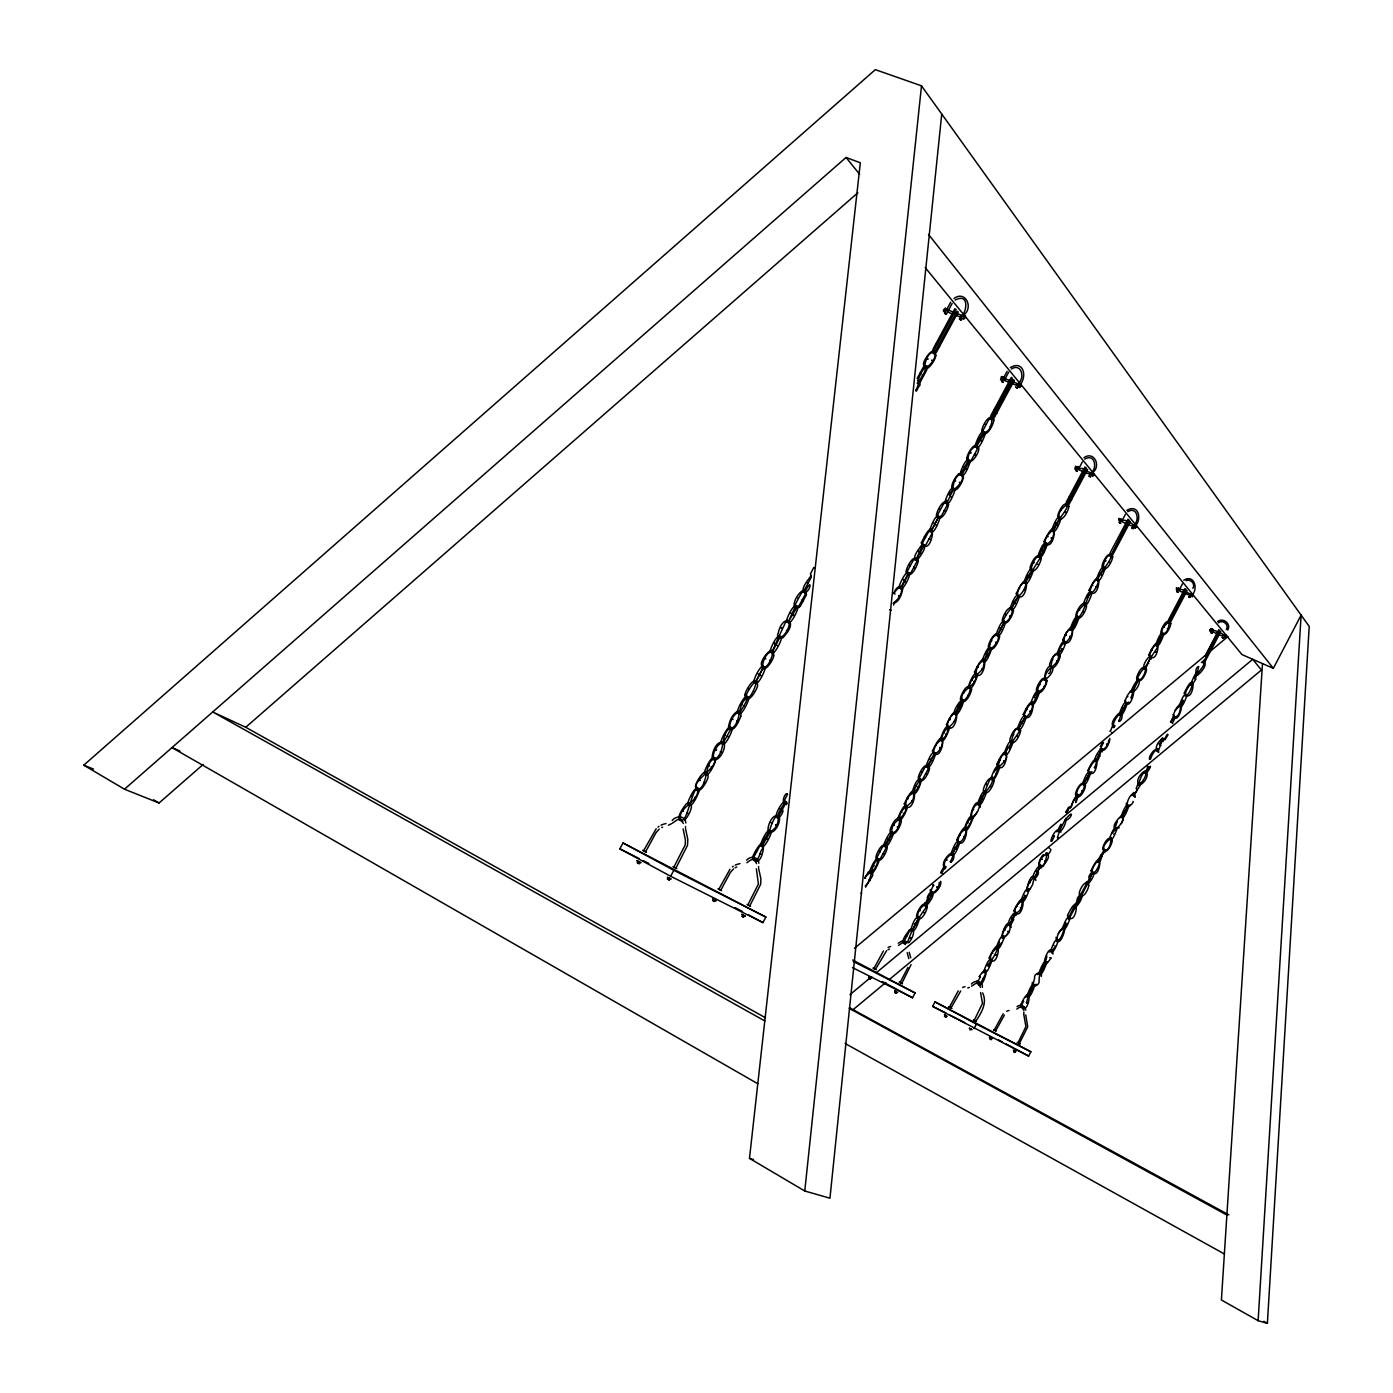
<?xml version="1.0" encoding="UTF-8"?>
<svg xmlns="http://www.w3.org/2000/svg" width="1393" height="1393" viewBox="0 0 1393 1393"><rect width="100%" height="100%" fill="white"/><g stroke="black" fill="none" stroke-linecap="round" stroke-linejoin="round"><path stroke-width="1.5" d="M1190.336 596.517L1191.799 593.731L1190.336 596.517C1199.321 590.736 1194.706 573.411 1183.771 580.202M980.48 987.376L977.694 982.169L980.167 976.963L979.296 976.493C994.428 954.344 980.306 998.642 976.998 980.846M982.378 987.324C983.058 980.881 974.787 979.61 971.426 984.05M1211.858 631.517L1211.179 630.698L1212.572 629.096L1212.554 630.176M1223.907 637.332L1225.3 634.651M758.593 867.473L758.628 866.533M685.513 827.512L685.548 826.519M1009.751 924.778C1012.694 937.698 993.279 942.8 1008.288 924.639C1017.952 915.114 1017.691 903.918 1010.134 924.238M1023.855 1012.015L1023.855 1014.487M203.204 764.426L159.028 803.012L124.482 789.204L83.789 765.175L875.326 69.65L921.504 85.826L1309.211 626.432L1267.386 1323.35L1258.123 1320.703L1301.114 615.131L1273.341 668.344L1241.964 654.588L925.213 267.578M1262.493 663.59L1221.4 1299.982L1258.123 1320.703M941.738 114.034L829.949 1198.206L804.771 1190.998L749.486 1158.349L860.334 162.772L846.039 157.479L124.482 789.204M804.771 1190.998L921.504 85.826M1157.844 752.046C1155.964 745.882 1150.653 757.479 1150.548 759.168M1158.819 752.203C1157.391 743.879 1148.407 755.737 1149.417 759.429M1050.914 841.268C1050.862 837.663 1057.513 824.586 1060.891 832.265M1051.941 841.163L1054.397 836.026L1053.508 835.591L1054.397 836.026M940.641 881.334C942.748 886.801 930.054 900.139 930.298 889.552M763.695 667.943C753.491 681.438 758.75 683.005 750.148 696.396M684.59 820.007C687.62 817.935 697.162 800.836 686.645 803.517C683.876 806.721 673.15 820.877 683.023 821.121M908.253 574.351L901.793 587.01M948.424 727.581C945.847 743.566 937.472 736.27 933.728 750.723C934.511 759.185 945.777 743.845 941.459 740.136C943.305 725.561 952.76 729.323 956.19 716.385C955.285 708.149 945.081 722.636 948.076 726.693M962.441 701.288C955.79 717.412 951.175 718.509 961.449 701.497C967.003 700.609 971.896 689.605 969.511 686.923C969.476 674.856 985.722 673.603 983.858 661.536C982.5 661.605 993.348 649.817 989.535 647.118C992.234 628.104 1006.582 634.529 991.903 648.198C986.592 646.474 986.436 661.362 981.995 661.257C975.152 666.968 976.423 672.802 975.884 676.685C976.284 687.028 957.775 690.197 962.615 700.888M1059.725 518.631L1053.857 530.228M990.911 960.456L988.838 966.533M1045.777 853.178C1045.429 859.481 1053.091 849.051 1050.165 848.912M1046.822 853.439C1044.75 876.719 1030.942 862.406 1047.745 853.038M1033.798 985.426L1028.121 996.395L1025.718 997.109M1101.793 749.922C1099.895 751.994 1098.293 765.68 1094.811 760.404C1094.097 756.73 1103.831 742.608 1102.246 751.837M1138.36 680.446C1132.509 688.682 1133.885 690.824 1130.89 697.91L1131.255 698.154M1144.611 771.339C1144.541 780.237 1157.043 756.207 1145.603 771.565M911.092 964.618L901.741 983.458M714.261 759.829C718.91 767.526 685.269 784.868 699.826 788.873C709.194 781.177 703.674 759.864 716.82 757.879C726.223 749.956 719.606 729.514 733.327 727.355C742.556 718.196 736.148 701.55 750.148 696.361M730.75 729.34L723.019 743.183M769.876 832.352L762.598 845.499M786.436 804.597C786.018 794.376 775.692 812.154 776.197 816.037C777.782 822.619 785.06 809.908 782.396 810.117M877.903 860.352C875.379 873.254 869.354 870.834 864.774 877.903L868.431 871.792L870.747 871.252L872.593 872.575L872.593 875.709L865.541 887.132M892.042 833.798L886.14 845.081L882.448 846.979L877.102 857.13L877.99 859.307L880.289 858.767L885.739 848.668L885.304 844.454L891.886 832.701M918.405 918.771L912.815 929.531L909.594 930.977L904.423 940.606L905.746 943.566M945.029 868.762L945.203 867.003L941.581 873.289L940.571 872.749L943.792 866.986L946.335 866.951M1064.513 643.096L1064.095 644.158M1064.914 820.198L1059.794 830.124L1056.625 831.778M1113.721 727.686C1110.604 720.999 1125.857 705.52 1118.701 721.069C1122.149 722.253 1124.081 711.736 1118.631 713.582C1115.601 716.35 1108.828 724.499 1114.296 727.338M1057.304 940.85L1056.939 941.772M1134.39 796.883L1133.728 794.672L1131.482 795.507M1135.278 797.249C1134.25 785.008 1121.783 808.689 1130.141 804.98M1172.871 714.539C1177.921 730.315 1188.212 689.605 1175.013 710.465M1226.328 629.532C1229.41 624.621 1222.688 619.223 1218.353 622.81M1227.738 630.019C1231.534 623.785 1222.984 617.082 1217.552 621.609M1032.37 982.378C1030.628 988.56 1040.101 985.965 1039.126 980.602C1038.516 972.662 1045.917 964.374 1046.857 955.946M1041.302 976.441C1043.044 970.259 1033.571 972.871 1034.546 978.217C1034.929 978.635 1030.924 987.846 1036.131 984.259M1055.981 937.367C1059.69 954.466 1072.053 911.475 1058.506 933.432M1052.237 953.543L1051.611 951.262L1049.364 952.063M1053.125 953.909C1049.782 937.019 1036.531 979.209 1050.949 958.071L1050.165 957.653L1050.949 958.071M1192.878 588.386C1195.664 584.033 1190.649 578.478 1186.018 580.689M1126.345 803.239C1125.701 811.98 1134.668 801.759 1133.049 801.358M1124.708 700.383C1129.827 716.89 1140.763 674.282 1127.059 696.082M1011.161 927.477C1007.766 909.855 993.766 953.926 1008.88 931.813L1008.062 931.377L1008.88 931.813M1035.904 880.463C1031.499 862.58 1019.972 908.166 1032.735 884.346C1032.613 879.087 1049.103 849.051 1035.417 876.441C1032.648 876.737 1022.358 891.485 1030.489 888.612M980.359 807.191C975.448 788.699 962.963 836.009 977.503 811.579M962.842 318.579L961.727 318.718L961.605 317.082L963.677 315.131C973.811 307.522 965.384 289.953 953.979 298.502M919.711 385.252L920.111 382.535L917.639 380.498M935.835 355.424C935.904 342.347 922.358 360.508 923.576 364.705C925.527 376.667 936.601 357.688 935.748 355.563M740.78 716.281L740.867 712.694L738.812 711.248M773.672 655.424C774.09 641.825 760.212 660.038 761.396 664.583C762.894 677.015 774.682 658.105 773.637 655.494M806.355 594.968C806.042 578.67 784.625 610.796 799.216 607.348M893.627 605.102L894.323 602.211M946.822 500.296C944.698 510.639 952.62 487.95 954.849 488.908C972.366 474.195 954.64 466.916 953.056 488.142M924.691 902.699C923.037 912.537 934.25 896.883 932.944 893.749C932.927 886.906 925.178 898.502 927.877 898.433M992.547 777.137C993.94 786.784 982.048 792.704 979 802.768C977.712 812.206 989.047 779.453 990.162 779.366C999.948 777.921 996.152 759.69 1003.883 754.083C1013.791 757.496 993.644 769.685 994.149 772.175M1032.352 702.055C1029.131 710.064 1040.867 692.095 1037.663 689.256C1044.68 667.386 1051.837 686.679 1038.168 691.642M1085.06 602.594C1084.712 605.467 1072.175 613.564 1078.809 617.291C1085.565 609.455 1085.234 601.027 1090.841 592.234C1088.02 591.833 1095.629 574.508 1098.45 581.961C1097.318 585.164 1093.453 593.749 1090.771 592.408C1089.744 594.776 1085.373 598.189 1087.463 598.085M985.269 970.085L984.851 972.157L982.431 972.68M1002.838 938.325L1003.674 936.409L1002.229 937.872M1016.176 915.288C1017.987 905.137 1003.831 924.517 1010.169 925.614M1027.581 891.346L1028.434 889.396L1027.007 890.823M1040.884 868.379C1042.573 859.22 1032.3 873.707 1033.432 876.615C1033.327 882.988 1040.397 872.192 1037.977 872.314M1071.617 806.181C1074.299 792.513 1081.281 799.408 1084.381 786.14C1082.257 779.714 1074.717 792.251 1077.05 795.682C1071.548 818.84 1086.07 773.045 1070.329 807.888M1150.966 659.307C1153.125 648.859 1139.126 667.647 1145.116 669.319M1052.133 949.556L1051.698 951.541L1055.406 946.213M1074.804 904.161C1073.15 912.868 1082.883 898.938 1081.839 896.239C1082.187 890.266 1074.891 900.278 1077.694 900.4M1068.71 919.328C1076.597 904.928 1084.677 890.319 1092.286 873.219C1085.791 885.756 1074.282 904.98 1068.222 918.875M1086.557 881.734C1084.886 890.458 1094.602 876.597 1093.575 873.864C1093.958 867.874 1086.627 877.851 1089.465 877.99M1110.935 837.472C1111.301 857.809 1094.184 850.305 1111.353 838.046M1104.823 852.673L1104.719 849.417L1098.293 859.359L1098.154 862.511L1100.226 861.379L1101.933 856.399M1115.601 829.915L1116.507 827.999L1112.467 833.031M1133.414 792.425L1133.484 795.716L1139.857 785.878L1140.031 782.674L1137.994 783.754L1136.148 788.717M1134.32 792.878C1131.273 798.851 1138.986 788.682 1136.827 789.465M1138.952 785.426C1152.237 771.513 1143.27 764.809 1138.569 784.764M1145.777 771.095C1148.232 769.876 1146.857 764.861 1148.111 766.585M1157.635 748.441L1156.695 750.427L1157.966 749.155M1163.103 741.529L1163.294 738.307M1173.811 718.962C1177.329 710.622 1166.22 731.081 1172.906 717.186C1178.861 713.512 1170.834 724.848 1172.575 723.472M1192.443 682.065C1179.035 696.5 1188.386 702.089 1192.739 682.866M1204.022 660.003L1203.622 662.302L1201.375 662.371M1197.858 675.292C1199.843 660.212 1182.97 699.686 1195.734 679.331C1194.097 674.421 1207.139 665.123 1203.256 662.041M814.348 567.735L814.87 568.048M950.67 302.246L944.663 313.373L945.429 313.93L946.3 314.278L952.15 303.448M946.3 314.278L944.785 313.146M783.998 636.322C799.652 620.007 782.657 612.345 778.147 633.397C775.553 637.454 782.204 640.519 784.015 636.288M799.129 607.418L800.383 606.025M927.895 359.028L926.902 358.314L927.895 359.028M1066.846 923.559C1064.252 931.412 1058.105 927.477 1056.887 939.439M1160.996 739.84C1152.533 746.265 1157.357 758.297 1160.23 745.255C1163.555 738.464 1163.66 736.914 1159.446 744.297M1183.284 700.905C1179.105 700.836 1182.378 717.935 1174.09 716.838C1171.792 708.671 1184.694 704.928 1182.97 700.122M1219.868 631.133L1203.517 662.006M1220.773 631.586L1204.858 661.867L1203.117 662.946L1202.472 661.762M1026.502 1002.768L1027.285 1003.169L1026.502 1002.751C1027.581 997.771 1031.638 986.644 1033.815 985.077M1161.362 739.23L1165.018 739.822L1168.065 734.72L1167.195 734.32L1164.496 739.021L1162.041 738.273M1121.365 823.629C1131.203 800.853 1102.89 833.554 1119.293 827.738M1018.022 1042.835L1025.91 1026.554L1023.925 1015.305M1028.626 1056.068L1030.872 1051.767L934.999 1001.88L932.631 1006.39L1028.626 1056.068L1006.042 1043.932M1071.113 806.408L1068.448 807.383L1065.802 812.241C1068.448 813.965 1067.682 806.808 1070.851 807.435M1100.296 746.735L1102.56 742.452L1103.448 742.869C1096.134 754.048 1108.793 749.242 1108.706 740.066M1127.86 696.535C1124.151 697.719 1125.056 705.833 1128.678 702.124M1057.479 837.506L1058.297 837.942L1057.479 837.506C1058.645 833.937 1063.782 817.169 1058.105 829.775C1059.411 836.531 1067.682 822.288 1065.61 818.318M1109.908 731.099C1110.883 733.571 1111.684 722.601 1115.044 725.927M1184.955 588.595L1168.553 619.746L1168.605 623.35L1170.747 621.713L1187.132 590.615M987.254 965.628C993.261 958.941 998.398 949.399 999.321 941.807M1024.76 895.107C1026.937 899.181 1011.475 905.729 1015.776 912.955C1025.004 910.465 1019.572 897.945 1025.979 895.978M1185.878 589.135L1169.511 620.233C1168.866 623.298 1159.046 628.017 1162.789 633.763C1169.127 633.432 1168.762 622.758 1169.841 621.174L1186.192 590.127M1001.236 942.974C1000.209 947.571 987.602 951.628 991.102 960.212M1145.83 668.762C1148.877 659.289 1151.819 656.382 1157.426 647.501C1156.033 639.648 1147.936 655.441 1150.305 656.556C1148.058 666.794 1141.494 668.379 1137.663 678.043C1140.101 685.077 1148.058 668.971 1144.471 668.483M1013.738 919.484L1010.552 925.352M1064.618 820.198C1070.573 821.278 1075.884 806.564 1065.541 819.38M1094.602 767.752C1102.681 747.675 1080.602 776.754 1092.025 771.757M974.02 1028.643L976.406 1024.099L1030.872 1051.767M995.664 1030.837L1004.388 1015.114M1211.161 631.778L1212.572 629.096M1194.428 677.886C1195.838 676.371 1198.067 671.043 1198.694 666.516C1195.577 666.759 1194.132 675.379 1199.164 673.846C1202.055 671.234 1208.515 663.399 1203.204 660.787M1023.559 1001.219L1022.723 1000.766L1023.576 1001.219L1021.208 1006.199L1023.907 1010.447M1117.343 821.591C1109.211 839.979 1131.186 814.174 1119.798 817.761M1219.624 630.245L1205.363 655.65L1218.753 629.723M852.446 967.578L912.537 997.754L915.079 992.93L852.725 959.986M949.451 1007.174L958.245 990.858M950.984 1007.992L960.7 990.998M1177.085 590.824L1178.565 588.02L1177.085 589.674L1177.834 590.562M1182.448 583.911L1178.878 590.702L1183.789 592.826L1184.538 591.416C1181.978 586.958 1177.294 591.99 1179.61 589.309M1043.461 854.658C1040.71 856.347 1034.895 869.006 1042.748 866.725C1044.506 863.416 1052.081 856.033 1046.491 853.125M919.78 385.112C910.604 399.965 921.052 382.5 917.917 380.376C921.365 371.705 923.402 367.264 928.887 365.715C942.939 352.029 928.8 345.029 924.969 364.426C927.407 369.162 922.566 375.553 918.614 381.821M873.881 968.535L883.423 951.001M1119.624 521.766L1121.208 518.771L1119.589 520.494L1120.46 521.522M1125.387 514.33L1121.522 521.609L1126.763 523.82L1127.546 522.323C1124.708 517.517 1119.868 523.054 1122.323 520.111M933.71 885.373L932.77 884.886L933.641 885.356C925.84 897.475 939.143 892.582 939.3 882.396M1127.964 519.223L1110.256 552.621L1110.378 556.556L1112.728 554.849L1130.402 521.504M1034.755 697.51C1032.753 697.684 1036.88 693.61 1038.412 691.607M1128.957 519.798L1110.918 555.807L1129.375 520.999M1009.594 748.737C1011.005 748.233 1013.303 721.8 1019.415 731.116C1019.798 731.447 998.973 760.143 1006.477 752.864M1048.546 673.515C1053.004 673.603 1048.685 652.655 1058.541 654.623C1059.237 667.421 1044.889 666.202 1045.081 679.488M1061.71 648.685C1063.921 648.685 1059.098 651.384 1058.697 654.083M907.574 942.277C912.363 928.609 917.256 919.363 925.892 907.696C922.427 900.226 941.964 879.836 925.892 904.649M945.481 868.518C939.857 865.192 946.648 855.354 951.106 853.317C956.347 852.916 953.247 862.911 950.322 861.745C959.324 845.969 939.979 859.916 945.325 867.247M908.48 942.835C911.283 941.076 917.883 927.372 909.437 929.688C907.54 933.327 899.356 941.146 905.241 944.471M1134.511 527.459L1133.693 527.703C1142.521 521.121 1139.474 503.03 1126.815 510.36M900.087 982.57L907.957 967.456M916.751 390.719L915.758 390.023M1076.319 469.702L1077.99 466.568L1076.267 468.361L1077.207 469.493M1082.378 461.901L1078.304 469.545L1083.771 471.809M1084.99 466.916L1066.307 502.002L1066.481 506.216L1068.988 504.44L1087.637 469.424M1086.035 467.543L1067.386 502.542C1066.794 506.39 1056.695 510.256 1059.446 517.621M1086.557 468.884L1067.943 503.831C1067.055 511.353 1056.469 520.512 1053.004 530.176C1051.576 530.855 1043.026 538.377 1045.603 543.583C1050.688 545.168 1055.459 533.345 1053.108 530.994M1084.764 472.227L1089.866 474.351C1098.067 469.476 1095.211 452.795 1084.816 459.115M786.941 802.385L784.398 800.557L787.498 794.219L786.453 793.679C783.388 795.699 781.003 804.928 787.237 803.587M895.09 601.689C906.425 591.52 900.905 581.073 893.993 593.557C894.114 590.04 900.122 582.901 902.803 588.421C901.915 593.679 899.251 602.438 893.192 603.361M1011.388 377.329L990.998 415.288L990.266 418.248L991.276 419.955L994.062 418.109L1014.4 380.237M949.591 495.142C946.84 495.612 953.665 489.657 953.387 488.508M1012.519 378.008L992.164 415.88C992.286 419.815 991.398 432.422 983.771 432.422C980.55 435.225 976.545 444.593 976.458 446.613C971.391 446.648 966.864 456.033 968.501 460.369M1013.233 379.645L992.93 417.447L988.717 419.693L983.04 430.402L983.632 434.651L976.458 446.613L977.259 449.26L971.443 459.951L967.491 461.832L961.692 472.68L961.658 475.222L968.292 463.294L968.605 460.178M1017.151 385.269L1016.611 384.607C1026.171 379.54 1021.539 362.163 1011.422 369.058M1018.858 386.732L1017.848 386.923C1027.999 379.523 1024.552 358.976 1010.36 367.63M747.902 904.841L758.419 884.033L756.347 868.779M749.817 905.85L760.648 884.346L760.891 878.774L758.61 868.431M762.911 922.601L765.871 917.082L623.002 842.957L619.833 848.825L670.642 876.249L762.911 922.601L748.111 914.609M718.84 889.222L729.949 869.284M720.756 890.249L730.437 872.331L733.589 868.814M1003.169 380.393L1002.159 380.585L1007.122 371.322M1008.724 372.105L1004.283 380.376L1010.117 382.727M643.566 850.74L656.225 828.713M645.603 851.802L655.946 832.788L659.237 829.079M813.791 567.473L810.43 573.916L811.283 577.207L804.701 589.483L805.241 594.445L798.938 605.938L795.699 606.564L794.602 608.062L788.212 622.009L796.117 608.706L795.368 604.249L801.515 592.774L804.771 591.694M917.169 378.443L923.489 366.864L926.484 365.906L926.798 369.894L920.564 381.525L917.134 383.179M954.919 308.619L933.223 348.755L932.474 351.924L933.589 353.787L936.584 351.889L958.245 311.84M956.12 309.333L934.459 349.382L934.094 352.464M811.231 575.413C808.689 579.61 799.321 589.082 804.806 592.965C811.126 590.528 812.223 576.911 805.415 591.224M957.008 311.196L935.051 351.715M740.815 716.228C739.613 719.119 733.728 735.069 728.487 727.233C729.253 721.435 732.265 713.669 737.907 711.231M800.348 606.077L806.39 594.881M959.481 318.962L960.996 320.077L959.481 318.962C967.282 313.233 969.946 292.234 955.128 300.052M673.899 867.021L685.182 844.994L685.426 840.083L683.127 828.905M670.642 876.249L673.846 870.329L765.871 917.082M675.936 868.118L687.498 845.325L687.811 839.422L685.513 828.504M1185.095 696.082L1185.861 694.794M1056.434 941.355C1063.486 938.342 1063.782 927.163 1065.471 922.619M1096.831 759.829L1095.455 761.17L1101.759 749.19M985.913 970.468L984.451 971.948L985.408 974.247L980.62 983.214L975.744 983.423L971.617 986.174M1113.077 727.39L1114.557 726.31M1120.999 713.878L1126.641 702.89L1119.885 714.766L1120.703 714.261M1046.143 678.043L1044.959 679.279M1130.071 692.321L1132.666 691.886L1138.342 679.819M1037.541 974.56C1043.044 974.334 1042.73 962.319 1047.936 961.71M1024.29 1006.826L1019.345 1007.383L1016.768 1009.107M712.833 759.272C719.241 762.876 726.78 747.24 723.855 742.504C716.681 739.631 711.562 752.708 712.311 758.576M984.903 424.343L985.53 424.447M1161.292 739.335L1162.58 738.255M955.72 481.055L955.198 480.829M1011.945 608.671C1015.567 594.515 1022.27 597.545 1026.136 583.911C1021.278 578.913 1015.305 595.595 1018.318 595.751C1012.937 608.619 1009.35 608.079 1003.465 619.955C1005.972 627.425 1014.696 611.388 1011.51 609.089M998.032 634.79L1004.231 621.835M916.629 559.15L923.141 547.257L922.723 542.521L928.574 531.778L931.081 531.099L931.83 533.832L925.979 544.576L921.974 546.544L916.089 559.568M739.927 712.345C745.116 703.587 748.459 699.686 746.456 694.567C753.038 680.167 757.2 683.667 762.615 667.63C769.545 668.065 773.167 653.108 772.418 652.133C765.906 650.601 760.804 665.784 763.59 667.212M893.993 593.557L895.055 594.027M1003.152 1013.791L994.202 1030.071M958.645 474.055C968.727 471.13 960.299 487.15 956.503 489.465C946.439 492.217 954.971 476.354 958.68 474.02M683.266 819.537C687.672 817.865 694.097 782.866 697.736 790.388C698.398 803.709 671.443 809.437 683.406 823.472M778.112 816.629C795.368 788.212 778.06 809.664 777.694 816.855M907.296 942.695L902.107 942.939L898.468 945.429M764.792 1020.93L212.729 711.962L245.743 727.285L857.862 192.774M886.662 950.618L875.448 969.354M854.466 948.337L1227.947 636.531M849.956 994.689L871.67 976.597M876.685 972.436L1252.725 659.307L1261.414 670.033L889.152 979.679M852.429 1010.238L885.809 982.465M917.099 560.456C919.241 557.513 929.323 544.959 922.218 544.263C920.076 547.78 910.482 558.314 916.629 560.683M772.297 652.011L780.045 637.089M1016.994 1006.634C1020.024 1003.709 1025.614 1005.903 1025.753 1010.151M746.631 860.195C750.148 855.563 758.732 856.608 758.837 863.225M898.189 943.165L902.768 940.623L907.087 941.842M658.001 827.094L658.959 826.38M732.387 866.916L733.293 866.254M672.192 820.477C675.988 815.497 685.548 815.271 685.809 823.019M746.892 862.755C748.929 861.414 750.862 858.976 753.596 859.76C759.481 862.371 759.551 850.723 762.807 848.529C760.7 843.496 764.6 839.317 768.553 832.248C783.58 828.086 778.879 799.704 769.458 830.89M672.331 823.211L677.607 819.554L682.17 819.955M925.544 904.997C923.037 904.092 914.905 913.825 918.666 918.004M877.973 859.324C869.424 865.523 873.481 878.199 865.245 886M1137.942 678.948C1121.086 703.273 1142.991 688.229 1138.743 678.826M905.868 805.938C905.102 791.868 918.718 794.881 920.059 781.421C921.94 774.63 912.659 791.712 913.303 793C916.298 805.676 900.191 805.258 899.704 817.343C899.808 820.808 899.251 832.056 892.129 832.735M1064.043 641.372C1064.13 625.422 1080.62 626.38 1066.968 641.407C1061.553 641.703 1057.653 653.247 1058.558 654.466M961.779 699.599C958.959 702.264 950.218 714.226 956.591 714.679C960.491 711.51 965.036 700.279 962.702 699.46M1083.893 457.74C1093.905 450.496 1101.497 465.906 1092.669 472.662L1090.998 475.814M671.391 823.768L668.448 825.231M1127.703 511.684C1137.611 505.746 1140.432 521.609 1132.613 526.293L1127.721 524.238M735.121 867.769L736.758 866.968M888.02 949.713L889.483 949.033M661.727 827.512L662.598 827.111M969.354 987.358L967.787 987.968M1176.476 589.988L1176.458 587.689L1177.207 588.595M665.105 823.803L666.028 823.524M739.126 863.852L739.996 863.59M1133.397 524.795C1132.37 528.365 1134.128 521.922 1128.522 522.741M1119.014 520.912L1118.945 518.388L1119.798 519.432M1118.701 721.069L1119.606 721.487M1075.709 468.866L1074.821 469.093L1075.605 466.167L1076.545 467.299M1079.14 467.978C1076.458 471.008 1082.431 465.993 1084.607 470.242M1102.56 742.452L1103.448 742.869M1144.524 771.322C1140.467 772.906 1134.006 783.197 1140.414 784.694C1144.384 782.953 1150.409 774.09 1145.22 771.339M1094.236 767.526L1094.776 767.717M1005.189 378.67L1004.283 380.376L1005.189 378.67L1011.039 381.02M1001.567 379.749L1000.54 379.923L1001.358 376.719L1002.368 376.545L1002.472 378.06M722.149 743.479L723.106 743.34M961.466 315.306L960.491 317.099L961.466 315.306L955.737 313.059M944.715 311.423L943.601 311.562L943.461 309.925L945.534 307.975M947.519 311.98L948.494 310.186L947.519 311.98L952.115 313.791M947.223 308.637L945.133 310.587L945.29 312.224M973.707 809.786L973.376 809.542M1065.802 812.241L1066.69 812.676M1042.086 859.411L1041.18 858.976L1042.086 859.411M950.252 861.727L951.21 862.215M921.348 373.672L920.111 372.993L921.086 373.394M923.507 376.075L922.288 375.413L923.263 375.814M994.132 410.204L994.567 410.709M864.722 877.903L865.715 878.408M979.836 438.83L978.687 438.203L979.61 438.586M981.769 440.989L980.62 440.345L981.543 440.745M963.573 466.324L964.722 466.968L963.573 466.324M950.775 496.639L951.227 497.109M1056.086 523.768L1055.023 523.193L1055.894 523.559M1057.722 525.596L1056.66 525.004L1057.531 525.387M762.371 845.743L759.638 846.213L753.439 857.757L756.556 863.643M933.606 522.845L934.059 523.315M935.626 524.848L936.2 525.161M1099.913 572.871L1100.244 573.254M1102.055 574.978L1101.062 574.438L1101.88 574.804M1027.634 575.326L1028.017 575.709M1171.095 615.602L1171.391 615.95M938.656 516.977L941.494 515.828L947.205 505.05L946.247 502.873L943.74 503.552L937.907 514.278L938.656 516.977L931.046 531.377L938.534 516.82M1159.585 639.074L1159.429 638.899M1160.247 640.084L1160.543 640.397M908.253 573.568L911.092 572.436L916.838 561.605L915.88 559.394L913.373 560.056L907.522 570.834L908.253 573.568L900.627 587.794M1205.241 655.494L1206.129 655.981M1015.445 603.117L1015.845 603.5M1073.637 622.41L1073.986 622.775M1075.17 623.977L1075.518 624.343M905.241 581.421L905.711 581.856M749.486 1158.349L753.509 1159.551M1147.797 663.033L1148.737 663.538M779.993 636.862C785.356 638.064 794.219 618.388 785.548 622.41C779.888 634.111 777.294 640.205 771.844 652.29M722.758 743.392C717.987 741.703 710.935 755.563 714.209 758.523M807.069 582.796L807.679 583.127M1170.486 721.748L1171.374 722.236M1122.445 708.01L1122.741 708.323M1123.785 709.333L1124.255 709.577M739.23 712.92C734.703 711.144 727.355 725.144 730.716 727.999M1036.357 698.955L1035.347 698.398L1036.183 698.781M1159.168 744.019L1159.742 744.402M971.861 680.028L972.262 680.376M1160.09 745.116L1160.978 745.603M1111.597 732.492L1112.049 732.753M1020.825 722.044L1021.33 722.323M1097.98 754.449L1098.311 754.745M1099.06 755.581L1100 756.103M957.844 706.338L958.384 706.617M959.673 707.836L960.09 708.184M777.416 645.621L776.789 645.29M1007.557 747.066L1008.079 747.344M1087.132 778.948L1087.463 779.209M943.81 732.683L944.228 733.014M945.655 734.146L946.195 734.424M1124.168 810.726L1124.464 810.97M1125.457 811.823L1125.753 812.067M758.506 674.108L757.879 673.777M760.456 675.501L761.083 675.831M948.494 310.186L954.605 312.607M995.96 773.446L996.465 773.724M954.78 314.853L960.491 317.099M931.621 760.508L932.056 760.822M1113.773 834.094L1114.226 834.337M1012.119 381.456L1017.569 383.667M1011.196 383.162L1016.646 385.356M83.789 765.175L93.505 769.093M980.968 797.249L981.473 797.527M982.657 798.52L983.179 798.798M990.214 426.397L990.04 426.606M1085.6 470.66L1090.702 472.784L1089.866 474.351M741.424 704.196L742.382 704.666M744.036 705.868L744.663 706.199M1100.453 855.25L1101.201 855.615M915.636 785.548L916.089 785.861M917.552 786.906L918.091 787.202M1048.825 847.815L1049.155 848.058M1061.205 510.378L1061.013 510.534M967.63 822.427L968.013 822.706M969.354 823.646L969.754 823.925M1109.577 562.354L1109.385 562.476M1090.353 878.757L1090.667 878.983M940.188 508.828L940.049 509.002M179.941 751.053L172.001 747.606L757.792 1083.719M1218.318 632.405C1212.694 628.156 1210.621 632.352 1217.621 633.728M1219.188 632.77C1225.788 633.972 1223.698 638.186 1218.492 634.111M901.201 811.927L901.967 812.363M1036.479 871.252L1036.949 871.496M724.969 734.633L725.579 734.964M903.465 813.373L903.9 813.669M979.296 976.493L980.167 976.963M1078.617 901.132L1078.931 901.358M954.257 847.623L954.658 847.902M956.016 848.807L956.416 849.086M1052.864 659.586L1052.69 659.673M887.376 838.621L887.829 838.917M889.343 839.892L889.796 840.171M1067.177 923.768L1066.568 923.42M982.204 668.797L982.065 668.884M849.451 1007.679L1228.8 1214.87M798.05 597.876L797.98 598.015M942.643 874.02L943.061 874.282M711.092 766.812L711.719 767.16M1044.419 680.289C1062.807 667.282 1045.499 656.382 1044.419 680.289L1043.949 679.558M780.045 808.689L780.585 809.002M1011.718 918.248L1012.38 918.614M786.523 630.385L786.453 630.507M1053.683 945.116L1053.996 945.325M873.202 865.245L873.968 865.662M875.187 866.446L875.657 866.725M935.852 745.673L935.73 745.708M929.27 899.286L929.671 899.53M1041.86 967.647L1042.19 967.839M1043.27 968.501L1043.601 968.692M692.478 796.204L691.851 795.873M694.567 797.388L695.194 797.719M764.513 837.593L765.105 837.907M766.899 838.969L767.491 839.283M861.013 893.07L861.553 893.348M914.017 923.542L914.452 923.768M915.845 924.586L916.368 924.865M619.833 848.825L639.213 858.576M643.096 860.543L648.912 863.468M932.631 1006.39L945.812 1013.024M949.573 1014.922L964.635 1022.514M986.888 965.419L987.55 965.767M853.23 961.483L915.079 992.93M786.488 793.679L787.48 794.219M1030.019 990.197L1030.35 990.388M1031.464 991.032L1031.795 991.224M742.748 916.594C739.7 915.009 745.864 918.231 742.817 916.664M667.439 879L669.476 880.097L667.439 879.018M990.702 1038.064L989.343 1037.35L991.607 1038.569M990.928 1038.203L992.06 1038.795M1014.504 1050.862C1010.221 1048.598 1019.049 1053.282 1014.766 1051.019M945.708 1015.497L944.384 1014.818L946.108 1015.758M946.021 1015.689L947.24 1016.315M970.503 1028.852C965.993 1026.484 975.257 1031.377 970.747 1028.992M969.946 1029.932L970.172 1030.089M756.469 851.959L755.459 851.419L756.486 851.959M1018.823 1043.253L1020.181 1043.984L1017.221 1042.382M974.682 1020.669L973.359 1019.989L975.117 1020.93M975.013 1020.877L976.214 1021.504M902.49 983.858L899.234 982.117L901.045 983.092M719.763 889.692L718.004 888.769L721.591 890.702M644.559 851.28L646.456 852.272L642.678 850.27M676.806 868.588L673.028 866.55L674.909 867.595M994.654 1030.28C990.632 1028.173 999.251 1032.735 994.985 1030.489M874.821 969.04L873.045 968.083L876.127 969.702M934.999 1001.88L976.406 1024.099M747.083 904.423L750.583 906.251M998.52 1039.892L1002.281 1041.912M882.309 981.49L912.537 997.754M623.002 842.957L673.846 870.329M895.455 991.294L896.343 991.781L894.619 990.841L897.701 992.478M870.207 977.712C864.879 974.839 876.058 980.811 869.197 977.137M735.156 907.627L742.556 911.614M669.215 878.095L671.113 879.122L667.317 877.137M1014.261 601.706L1013.39 601.323L1014.261 601.706M849.295 1008.41L1226.885 1215.044M845.098 1043.479L1224.377 1253.979M245.743 727.285L765.558 1017.83M1263.747 1321.313L1267.386 1323.35M911.997 800.644L911.875 800.662M753.7 691.085L753.665 691.172M1019.363 1043.531L1027.703 1026.833L1025.753 1014.992M153.526 799.774L159.028 803.012M974.177 1020.425L982.483 1003.413L980.585 992.53M975.605 1021.173L975.727 1021.243C981.438 1013.042 987.533 1002.716 982.605 992.861M954.205 721.382L954.083 721.435M963.886 693.035L963.764 693.105M1090.858 765.871L1090.684 765.906M968.222 695.055L968.083 695.142M1004.37 622.009L997.388 635.121M1043.845 686.401L1043.67 686.47M1115.305 719.45L1115.131 719.502M991.833 640.588L991.677 640.693M1139.491 673.254L1139.683 673.185M1024.012 590.301L1023.855 590.406M1019.659 588.351L1019.502 588.473M1037.889 564.235L1037.733 564.357M768.57 831.882C774.647 835.417 781.786 820.529 778.948 816.037C772.175 813.199 767.282 825.666 768.065 831.221M791.346 613.355L790.667 613.129M1061.779 824.795L1060.839 824.29M1195.594 679.192L1194.846 678.844M906.251 806.234C905.816 820.355 891.224 818.596 891.746 832.457M846.039 157.479L859.568 174.177M928.522 234.459L1273.341 668.344M1100.087 748.79C1104.788 754.64 1109.925 742.434 1109.838 738.36M908.828 958.645L907.174 952.673M910.761 957.827L909.176 952.203M1002.159 380.585L1002.96 377.364L1003.97 377.19L1004.074 378.704M1019.763 385.043L1019.676 383.51L1018.666 383.702L1017.848 386.923M1077.99 466.568L1078.043 467.926M1135.312 525.962L1134.459 524.935L1133.693 527.703M1178.565 588.02L1178.565 589.169M962.58 987.515A12.119 11.144 -63.6 0 1 965.053 986.697M1006.704 1011.266A11.579 10.744 -64.4 0 1 1009.089 1010.482M888.055 947.414A13.025 11.806 -62.5 0 1 890.702 946.509M660.979 825.196A15.828 13.669 -60.5 0 1 664.113 824.064M735.191 865.157A14.905 13.094 -61 0 1 738.186 864.095M919.659 917.917C918.579 921.783 914.957 934.111 910.639 930.454C911.701 926.589 915.358 914.226 919.659 917.917M921.539 779.906C920.512 783.998 916.524 797.075 912.084 792.878C913.111 788.804 917.116 775.675 921.539 779.906M1189.309 594.619L1190.04 593.801L1185.443 591.816L1184.694 593.209L1189.309 595.194L1190.04 593.801L1189.309 594.619M1191.694 595.96L1192.425 596.848L1193.157 594.306L1191.694 595.96M926.188 765.854C929.427 772.053 934.529 757.217 935.608 754.083C932.37 747.849 927.25 762.702 926.188 765.854M927.39 765.993L928.104 769.145L922.671 779.192L920.355 779.749L919.467 777.625L924.778 767.526L928.435 765.68L934.738 753.213L927.39 765.993M929.758 530.211C932.979 537.559 938.952 521.47 939.927 517.952C936.584 510.639 930.872 526.606 929.758 530.211M940.24 739.439C943.444 745.708 948.563 730.872 949.643 727.738C946.456 721.452 941.302 736.305 940.24 739.439M944.942 501.95C948.093 509.368 954.101 493.296 955.058 489.779C951.941 482.309 945.882 498.433 944.942 501.95M1209.873 630.124L1209.873 631.203L1211.266 628.539L1209.873 630.124M950.879 854.031C954.013 859.707 958.697 845.621 959.794 842.678C956.678 836.984 951.976 851.106 950.879 854.031M1213.582 630.332L1212.885 631.673L1213.582 630.332M952.028 854.17L958.993 841.929L952.028 854.17M960.09 473.759C963.172 481.247 969.232 465.175 970.172 461.64C967.108 454.118 961.013 470.225 960.09 473.759M1222.915 635.504L1223.611 634.703L1222.915 635.504M1225.231 636.827L1225.213 637.89L1226.624 635.225L1225.231 636.827M964.235 828.818C967.317 834.546 972.035 820.46 973.132 817.534C970.068 811.771 965.314 825.892 964.235 828.818M965.384 828.974C968.031 830.716 961.623 845.29 958.018 841.389C959.028 827.529 970.016 831.586 971.879 817.883C970.085 815.776 974.351 800.679 979.558 805.346C977.346 819.032 967.508 814.87 965.384 828.974M968.292 686.784C971.374 693.174 976.597 678.321 977.625 675.187C974.578 668.762 969.319 683.65 968.292 686.784M975.204 445.621C978.217 453.178 984.329 437.106 985.251 433.571C982.257 425.979 976.11 442.086 975.204 445.621M977.573 803.657C980.602 809.455 985.356 795.351 986.436 792.425C983.423 786.61 978.652 800.731 977.573 803.657M982.291 660.526C985.286 666.968 990.562 652.133 991.572 648.999C988.595 642.521 983.284 657.392 982.291 660.526M983.719 971.356C986.697 976.371 990.858 963.26 991.99 960.595C989.047 955.563 984.851 968.692 983.719 971.356M990.893 778.548C993.871 784.381 998.659 770.294 999.721 767.351C996.761 761.483 991.938 775.605 990.893 778.548M996.239 634.32C999.199 640.832 1004.492 625.979 1005.502 622.845C1002.438 616.403 997.371 631.099 996.239 634.32M996.152 947.762C999.077 952.812 1003.273 939.7 1004.388 937.036C1001.497 931.952 997.266 945.081 996.152 947.762M1004.179 753.474C1007.104 759.377 1011.927 745.272 1012.972 742.347C1010.064 736.427 1005.224 750.531 1004.179 753.474M1010.169 608.184C1013.077 614.731 1018.405 599.913 1019.397 596.761C1016.524 590.162 1011.144 605.015 1010.169 608.184M1017.43 728.452C1020.32 734.407 1025.178 720.303 1026.206 717.378C1023.35 711.388 1018.475 725.509 1017.43 728.452M1018.579 728.591L1025.457 716.507L1018.579 728.591M1024.081 582.082C1026.92 588.682 1032.3 573.864 1033.275 570.712C1030.454 564.061 1025.039 578.913 1024.081 582.082M1025.283 582.222C1025.979 582.762 1036.566 562.72 1040.083 558.349C1036.34 552.603 1031.586 565.75 1031.255 568.797C1033.85 570.782 1025.44 577.085 1025.283 582.222M1020.947 900.679C1023.785 905.833 1028.051 892.721 1029.131 890.057C1026.31 884.868 1022.027 898.015 1020.947 900.679M1030.681 703.482C1033.502 709.472 1038.394 695.386 1039.422 692.443C1036.584 686.557 1031.725 700.435 1030.681 703.482M1037.959 556.016C1040.745 562.702 1046.16 547.867 1047.118 544.715C1044.35 537.994 1038.899 552.864 1037.959 556.016M1039.161 556.173C1043.148 557.496 1051.994 525.492 1039.161 556.173M1026.989 995.873C1029.775 1000.592 1033.71 988.072 1034.825 985.565C1032.056 980.811 1028.086 993.366 1026.989 995.873M1051.802 530.019C1054.536 536.758 1059.986 521.922 1060.926 518.771C1058.227 511.997 1052.742 526.867 1051.802 530.019M1038.83 973.307C1041.564 978.078 1045.534 965.558 1046.631 963.033C1043.914 958.245 1039.909 970.799 1038.83 973.307M1057.078 653.665C1059.794 659.76 1064.774 645.673 1065.767 642.73C1063.085 636.601 1058.071 650.705 1057.078 653.665M1050.635 950.792C1053.352 955.598 1057.339 943.061 1058.436 940.554C1055.737 935.713 1051.715 948.267 1050.635 950.792M1070.259 628.818C1072.906 634.982 1077.938 620.895 1078.913 617.935C1076.267 611.753 1071.217 625.875 1070.259 628.818M1071.391 628.957C1076.092 626.815 1082.866 602.002 1071.391 628.957M1062.441 928.295C1065.105 933.153 1069.128 920.616 1070.207 918.109C1067.56 913.233 1063.503 925.77 1062.441 928.295M1083.388 604.022C1086 610.238 1091.067 596.152 1092.025 593.192C1089.448 586.958 1084.346 601.079 1083.388 604.022M1082.553 783.684C1085.182 789.065 1089.587 775.953 1090.615 773.272C1088.02 767.856 1083.58 781.003 1082.553 783.684M1083.632 783.806L1089.97 772.523L1083.632 783.806M1096.517 579.279C1099.06 585.548 1104.161 571.443 1105.102 568.501C1102.577 562.197 1097.44 576.319 1096.517 579.279M1097.667 579.418C1098.015 576.528 1109.437 562.389 1111.527 556.329C1107.243 552.29 1102.96 563.608 1103.413 567.108C1105.276 568.222 1097.945 575.135 1097.667 579.418M1098.746 861.17L1104.806 850.322L1098.746 861.17M1109.437 838.708C1111.945 843.74 1116.072 831.203 1117.099 828.678C1114.609 823.629 1110.465 836.183 1109.437 838.708M1119.275 713.965C1121.765 719.467 1126.258 706.39 1127.25 703.691C1124.778 698.154 1120.268 711.248 1119.275 713.965M1121.139 816.402C1123.594 821.47 1127.755 808.933 1128.783 806.408C1126.328 801.341 1122.149 813.843 1121.139 816.402M1122.166 816.524L1128.191 805.711L1122.166 816.524M1155.807 644.593C1158.123 650.27 1162.772 637.158 1163.712 634.459C1161.396 628.765 1156.73 641.912 1155.807 644.593M1156.869 644.715C1160.352 643.444 1167.909 619.589 1156.869 644.715M1179.366 705.398C1181.63 710.674 1185.931 698.172 1186.888 695.629C1184.642 690.336 1180.324 702.856 1179.366 705.398M1184.242 693.07C1193.47 706.947 1198.084 662.981 1184.242 693.07M1170.816 623.472C1170.816 626.989 1164.374 639.857 1160.857 632.492C1160.857 628.974 1167.282 616.124 1170.816 623.472M1146.526 669.58C1146.543 673.132 1140.066 686.053 1136.566 678.617C1136.566 675.083 1143.026 662.163 1146.526 669.58M1148.807 654.814C1158.384 669.232 1163.312 623.42 1148.807 654.814M1112.206 840.519C1112.276 843.984 1105.903 856.469 1102.664 849.103C1102.594 845.638 1108.95 833.188 1112.206 840.519M1088.751 885.234C1088.838 888.734 1082.413 901.236 1079.209 893.836C1079.122 890.336 1085.53 877.834 1088.751 885.234M1091.015 870.747C1099.982 885.234 1105.084 840.223 1091.015 870.747M1091.973 870.921C1093.94 877.329 1099.303 865.088 1099.46 863.381C1097.492 856.991 1092.129 869.215 1091.973 870.921M1067.526 915.532C1076.423 930.176 1081.647 884.903 1067.526 915.532M1085.46 785.582C1085.513 789.169 1078.896 802.211 1075.483 794.602C1075.448 791.015 1082.048 777.973 1085.46 785.582M1087.829 770.59C1097.214 785.426 1102.49 738.882 1087.829 770.59M1112.711 556.643C1112.676 560.334 1105.816 574.212 1102.037 566.376C1102.089 562.685 1108.932 548.842 1112.711 556.643M1086.505 606.094C1086.488 609.803 1079.558 623.733 1075.831 615.828C1075.866 612.102 1082.761 598.206 1086.505 606.094M1089.03 590.301C1099.181 605.589 1104.684 556.678 1089.03 590.301M1060.212 655.72C1060.195 659.464 1053.212 673.446 1049.521 665.454C1049.538 661.71 1056.503 647.745 1060.212 655.72M1062.772 639.84C1072.836 655.319 1078.495 606.077 1062.772 639.84M1020.303 1005.554C1029.061 1020.494 1034.546 974.682 1020.303 1005.554M1013.965 910.83C1023.141 926.153 1028.818 878.757 1013.965 910.83M1047.014 680.602C1047.014 684.346 1039.996 698.363 1036.322 690.319C1036.357 686.592 1043.34 672.593 1047.014 680.602M1068.901 506.251C1068.831 510.082 1061.658 524.691 1057.687 516.524C1057.775 512.711 1064.931 498.119 1068.901 506.251M989.169 957.896C998.276 973.394 1004.092 925.718 989.169 957.896M1020.581 730.507C1020.581 734.268 1013.512 748.354 1009.873 740.223C1009.89 736.462 1016.925 722.41 1020.581 730.507M1041.233 558.21C1041.163 562.041 1033.937 576.719 1030.019 568.466C1030.106 564.618 1037.315 549.974 1041.233 558.21M1023.211 714.47C1033.153 730.228 1039.039 680.498 1023.211 714.47M1043.966 541.668C1054.536 557.583 1060.473 506.373 1043.966 541.668M1024.273 714.644C1026.658 721.504 1032.979 708.219 1032.631 705.189C1029.88 700.435 1025.405 712.084 1024.273 714.644M1013.46 610.36C1013.408 614.226 1006.112 628.957 1002.246 620.616C1002.298 616.751 1009.577 602.02 1013.46 610.36M1016.246 593.714C1026.728 609.838 1032.822 558.262 1016.246 593.714M994.027 780.602C994.045 784.381 986.923 798.52 983.319 790.319C983.319 786.523 990.423 772.418 994.027 780.602M996.709 764.461C1006.564 780.411 1012.607 730.35 996.709 764.461M999.547 636.497C999.495 640.38 992.164 655.163 988.316 646.752C988.368 642.887 995.682 628.121 999.547 636.497M971.6 688.96C971.565 692.843 964.165 707.696 960.369 699.199C960.421 695.316 967.787 680.481 971.6 688.96M974.456 672.14C984.799 688.577 991.154 636.479 974.456 672.14M956.782 839.787C966.498 856.033 972.784 805.467 956.782 839.787M946.456 724.673C956.695 741.337 963.242 688.856 946.456 724.673M927.233 906.634C927.285 910.482 920.007 924.743 916.524 916.333C916.49 912.502 923.751 898.241 927.233 906.634M993.853 419.937C993.871 423.872 986.14 439.822 981.717 431.116C981.717 427.181 989.413 411.266 993.853 419.937M966.759 458.332C968.971 468.744 979.854 452.621 978.774 448.006C974.804 439.195 966.812 455.076 966.759 458.332M929.497 768.013C929.479 771.948 921.992 786.888 918.248 778.252C918.283 774.334 925.753 759.411 929.497 768.013M932.422 751.036C942.608 767.787 949.242 715.131 932.422 751.036M687.916 802.89C690.284 812.258 698.798 793.313 699.129 790.719C696.779 781.316 688.229 800.279 687.916 802.89M901.306 820.982C901.288 824.935 893.731 839.944 890.04 831.203C890.057 827.268 897.597 812.276 901.306 820.982M904.266 803.883C914.365 820.86 921.173 767.822 904.266 803.883M948.529 504.336C948.389 508.393 940.588 524.412 936.375 515.514C936.531 511.457 944.315 495.473 948.529 504.336M918.144 560.891C918.022 564.983 910.134 581.073 905.99 572.07C906.129 567.996 913.982 551.924 918.144 560.891M921.313 542.887C932.422 560.212 939.439 504.51 921.313 542.887M887.149 847.536C887.149 851.506 879.558 866.533 875.901 857.775C875.901 853.805 883.475 838.795 887.149 847.536M704.475 772.244C706.773 781.665 715.34 762.789 715.636 760.16C713.373 750.705 704.771 769.615 704.475 772.244M721.017 741.668C723.246 751.158 731.847 732.318 732.126 729.671C729.932 720.146 721.278 739.004 721.017 741.668M737.506 711.161C739.648 720.703 748.32 701.933 748.563 699.251C746.456 689.657 737.75 708.48 737.506 711.161M753.979 680.724C756.033 690.336 764.757 671.6 764.966 668.884C762.946 659.255 754.188 678.008 753.979 680.724M770.399 650.357C772.384 660.021 781.142 641.337 781.351 638.603C779.401 628.905 770.59 647.606 770.399 650.357M752.272 857.531C762.72 876.249 770.921 818.161 752.272 857.531M744.994 694.933C746.787 707.679 758.297 687.794 757.6 684.973C755.807 672.314 744.593 691.886 744.994 694.933M786.784 620.059C788.682 629.775 797.51 611.161 797.684 608.393C795.803 598.624 786.958 617.273 786.784 620.059M760.77 844.245C762.911 852.951 770.817 834.999 771.182 832.666C769.058 823.925 761.118 841.894 760.77 844.245M695.525 786.418C697.179 799.286 708.549 779.61 708.132 776.476C706.443 763.643 695.107 783.284 695.525 786.418M899.443 586.14C900.94 595.351 909.263 577.816 909.42 575.257C907.94 566.011 899.582 583.563 899.443 586.14M869.754 871.339C871.548 879.279 878.739 862.667 879.087 860.648C877.311 852.69 870.103 869.302 869.754 871.339M883.928 844.715C885.652 852.708 892.896 836.148 893.226 834.094C891.52 826.084 884.259 842.661 883.928 844.715M898.085 818.161C899.756 826.188 907.017 809.664 907.348 807.592C905.694 799.53 898.398 816.072 898.085 818.161M731.917 718.892L732.979 719.502L731.9 718.927M748.372 688.473L749.417 689.082L748.354 688.508M764.774 658.123L765.837 658.75L764.757 658.158M781.16 627.843L782.222 628.417L781.16 627.843M736.688 721.278L737.75 721.887L736.671 721.313M769.58 660.439L770.66 661.013L769.58 660.439M802.316 599.878L803.361 600.522L802.316 599.878M931.813 360.299L932.805 361.013L931.813 360.299M1135.922 525.544L1135.138 528.313L1136.758 526.571L1135.922 525.544M1093.296 473.516L1092.512 476.441L1094.236 474.647L1093.296 473.516M1020.285 384.346L1019.467 387.567L1021.382 385.687L1021.295 384.172L1020.285 384.346M964.269 315.932L963.434 319.397L965.506 317.447L965.366 315.793L964.269 315.932M1001.706 381.473L1003.239 382.326L1001.706 381.473M1015.741 387.15L1017.273 388.003L1015.741 387.15M969.911 452.29L970.904 452.847L969.911 452.29M974.578 454.257L975.588 454.814L974.578 454.257M959.464 482.413L960.456 482.953L959.464 482.413M944.315 510.622L945.307 511.161L944.315 510.622M924.482 536.827L925.492 537.385L924.482 536.827M929.131 538.882L930.141 539.439L929.131 538.899M909.281 565.123L910.273 565.68L909.281 565.14M913.912 567.212L914.922 567.769L913.86 567.282M898.677 595.595L899.669 596.152L898.677 595.595M1075.936 470.573L1077.346 471.356L1075.936 470.573M1089.047 476.023L1090.475 476.806L1089.047 476.023M1065.07 512.032L1065.993 512.537L1065.07 512.032M1046.874 536.113L1047.797 536.618L1046.874 536.113M1051.245 537.994L1052.168 538.499L1051.245 537.994M1033.031 562.093L1033.937 562.598L1033.031 562.093M1119.275 522.601L1120.616 523.333L1119.275 522.601M1005.258 614.226L1006.181 614.731L1005.258 614.226M1131.847 527.912L1133.188 528.644L1131.847 527.912M1009.612 616.194L1010.534 616.681L1009.612 616.194M1104.893 560.334L1105.763 560.804L1104.893 560.334M995.682 642.347L996.587 642.852L995.682 642.347M1091.799 585.025L1092.669 585.495L1091.799 585.025M1095.995 586.853L1096.866 587.341L1095.995 586.853M640.797 862.737L637.036 860.752L640.797 862.737M977.381 666.551L978.304 667.055L977.381 666.551M1078.687 609.768L1079.558 610.238L1078.687 609.768M1082.866 611.631L1083.737 612.102L1082.866 611.631M1065.541 634.546L1066.411 635.034L1065.541 634.546M1069.72 636.427L1070.59 636.897L1069.72 636.427M1176.789 591.625L1178.025 592.304L1176.789 591.625M1188.612 596.726L1189.866 597.405L1188.612 596.726M1056.556 661.275L1057.426 661.762L1056.556 661.275M949.399 719.084L950.322 719.589L949.33 719.119M1163.503 626.867L1164.304 627.32L1163.503 626.867M1039.195 684.259L1040.066 684.729L1039.108 684.276M1167.456 628.609L1168.274 629.044L1167.456 628.609M1151.384 649.904L1152.185 650.339L1151.384 649.904M1155.319 651.663L1156.138 652.098L1155.319 651.663M1210.883 632.561L1212.067 633.206L1210.883 632.561M1025.979 709.176L1026.867 709.646L1025.979 709.176M1222.27 637.524L1223.454 638.168L1222.27 637.524M1030.141 711.109L1031.012 711.597L1030.071 711.144M939.666 747.519L940.588 748.024L939.666 747.519M1012.746 734.146L1013.616 734.616L1012.746 734.146M1016.907 736.113L1017.778 736.584L1016.907 736.113M921.295 771.826L922.218 772.331L921.243 771.844M925.596 773.933L926.519 774.438L925.596 773.933M999.495 759.15L1000.366 759.62L999.495 759.15M1003.639 761.135L1004.51 761.605L1003.569 761.153M1106.564 744.262L1107.383 744.698L1106.564 744.262M907.209 798.259L908.132 798.764L907.156 798.276M986.209 784.207L987.08 784.677L986.14 784.224M990.336 786.227L991.224 786.697L990.266 786.227M1082.065 790.806L1082.883 791.241L1082.065 790.806M893.087 824.76L894.01 825.265L893.087 824.76M897.371 826.92L898.311 827.425L897.371 826.92M959.568 834.459L960.439 834.929L959.568 834.459M963.695 836.514L964.565 836.984L963.695 836.514M878.948 851.315L879.871 851.802L878.948 851.315M1045.15 860.909L1045.969 861.344L1045.15 860.909M883.232 853.491L884.155 853.996L883.179 853.491M946.213 859.655L947.083 860.125L946.143 859.655M1028.922 882.413L1029.74 882.849L1028.922 882.413M936.531 343.357L937.385 343.984L936.531 343.357M938.673 345.83L939.526 346.457L938.673 345.83M936.932 887.01L937.82 887.48L936.932 887.01M996.03 412.398L996.813 412.972L996.03 412.398M1016.559 905.885L1017.378 906.321L1016.49 905.868M1020.442 907.853L1021.261 908.288L1020.442 907.853M869.04 880.132L869.981 880.62L868.988 880.115M965.889 468.501L966.69 469.058L965.889 468.501M1069.18 497.318L1069.894 497.823L1069.18 497.318M1070.799 499.199L1071.513 499.687L1070.799 499.199M1113.007 548.163L1113.007 548.163M1114.452 549.852L1114.452 549.852M1041.511 549.26L1042.243 549.765L1041.511 549.26M1043.183 551.053L1043.897 551.541L1043.183 551.053M1004.179 929.392L1004.997 929.827L1004.179 929.392M1029.323 577.05L1030.054 577.538L1029.323 577.05M1172.366 617.064L1172.366 617.064M918.387 551.158L919.206 551.698L918.387 551.158M1088.299 599.234L1088.299 599.234M920.46 553.108L921.261 553.63L920.46 553.108M919.415 910.186L920.303 910.656L919.363 910.169M923.507 912.328L924.395 912.798L923.524 912.311M1206.704 656.921L1206.704 656.921M903.152 579.54L903.97 580.063L903.152 579.54M1146.822 661.727L1146.822 661.727M999.808 627.564L1000.54 628.051L999.808 627.564M1001.55 629.218L1002.281 629.688L1001.55 629.218M1060.473 647.257L1060.473 647.257M1134.633 684.851L1134.633 684.851M1135.957 686.209L1135.957 686.209M890.005 609.786L890.823 610.326L890.005 609.786M1047.292 672.14L1047.292 672.14M985.844 653.77L986.575 654.24L985.844 653.77M987.62 655.372L988.351 655.842L987.62 655.372M793.192 614.957L794.08 615.514L793.192 614.957M973.655 681.577L974.404 682.048L973.655 681.577M991.781 952.934L992.6 953.369L991.781 952.934M995.647 954.954L996.465 955.389L995.577 954.919M1022.462 723.455L1022.462 723.437M774.334 643.322L775.239 643.879L774.334 643.322M1085.722 777.729L1085.722 777.729M1073.446 801.045L1073.446 801.045M929.74 759.098L930.489 759.551L929.74 759.098M1062.598 825.544L1062.598 825.544M905.99 935.521L906.86 935.992L905.938 935.504M910.082 937.681L910.952 938.151L910.029 937.663M727.581 736.305L728.504 736.827L727.581 736.305M983.214 978.565L984.033 979L983.145 978.53M708.428 765.21L709.368 765.732L708.428 765.21M716.507 749.974L715.427 749.364L716.507 749.956M721.261 752.394L720.198 751.785L721.278 752.377M699.982 780.515L698.903 779.923L699.982 780.498M704.736 782.97L703.657 782.378L704.736 782.953M771.983 823.054L770.991 822.514L772.018 823.054M776.528 825.405L775.535 824.865L776.563 825.405M870.312 979.244L868.57 978.304L870.312 979.244M896.5 993.348L894.759 992.408L896.5 993.348M716.263 900.592L712.694 898.659L716.263 900.592M745.307 916.263L741.685 914.313L745.307 916.263M714.731 901.463L712.798 900.435L714.713 901.445M639.143 863.695L637.141 862.615L639.178 863.677M990.162 1039.091L991.067 1039.596L990.162 1039.091M1013.965 1051.907L1014.888 1052.411L1013.965 1051.907M946.16 1017.151L944.524 1016.263L946.16 1017.151M683.423 811.144L682.344 810.552L683.423 811.126M688.177 813.616L687.097 813.042L688.177 813.616M760.996 854.344L760.003 853.787L761.031 854.344M951.698 1008.375L948.65 1006.739L951.698 1008.375"/></g></svg>
